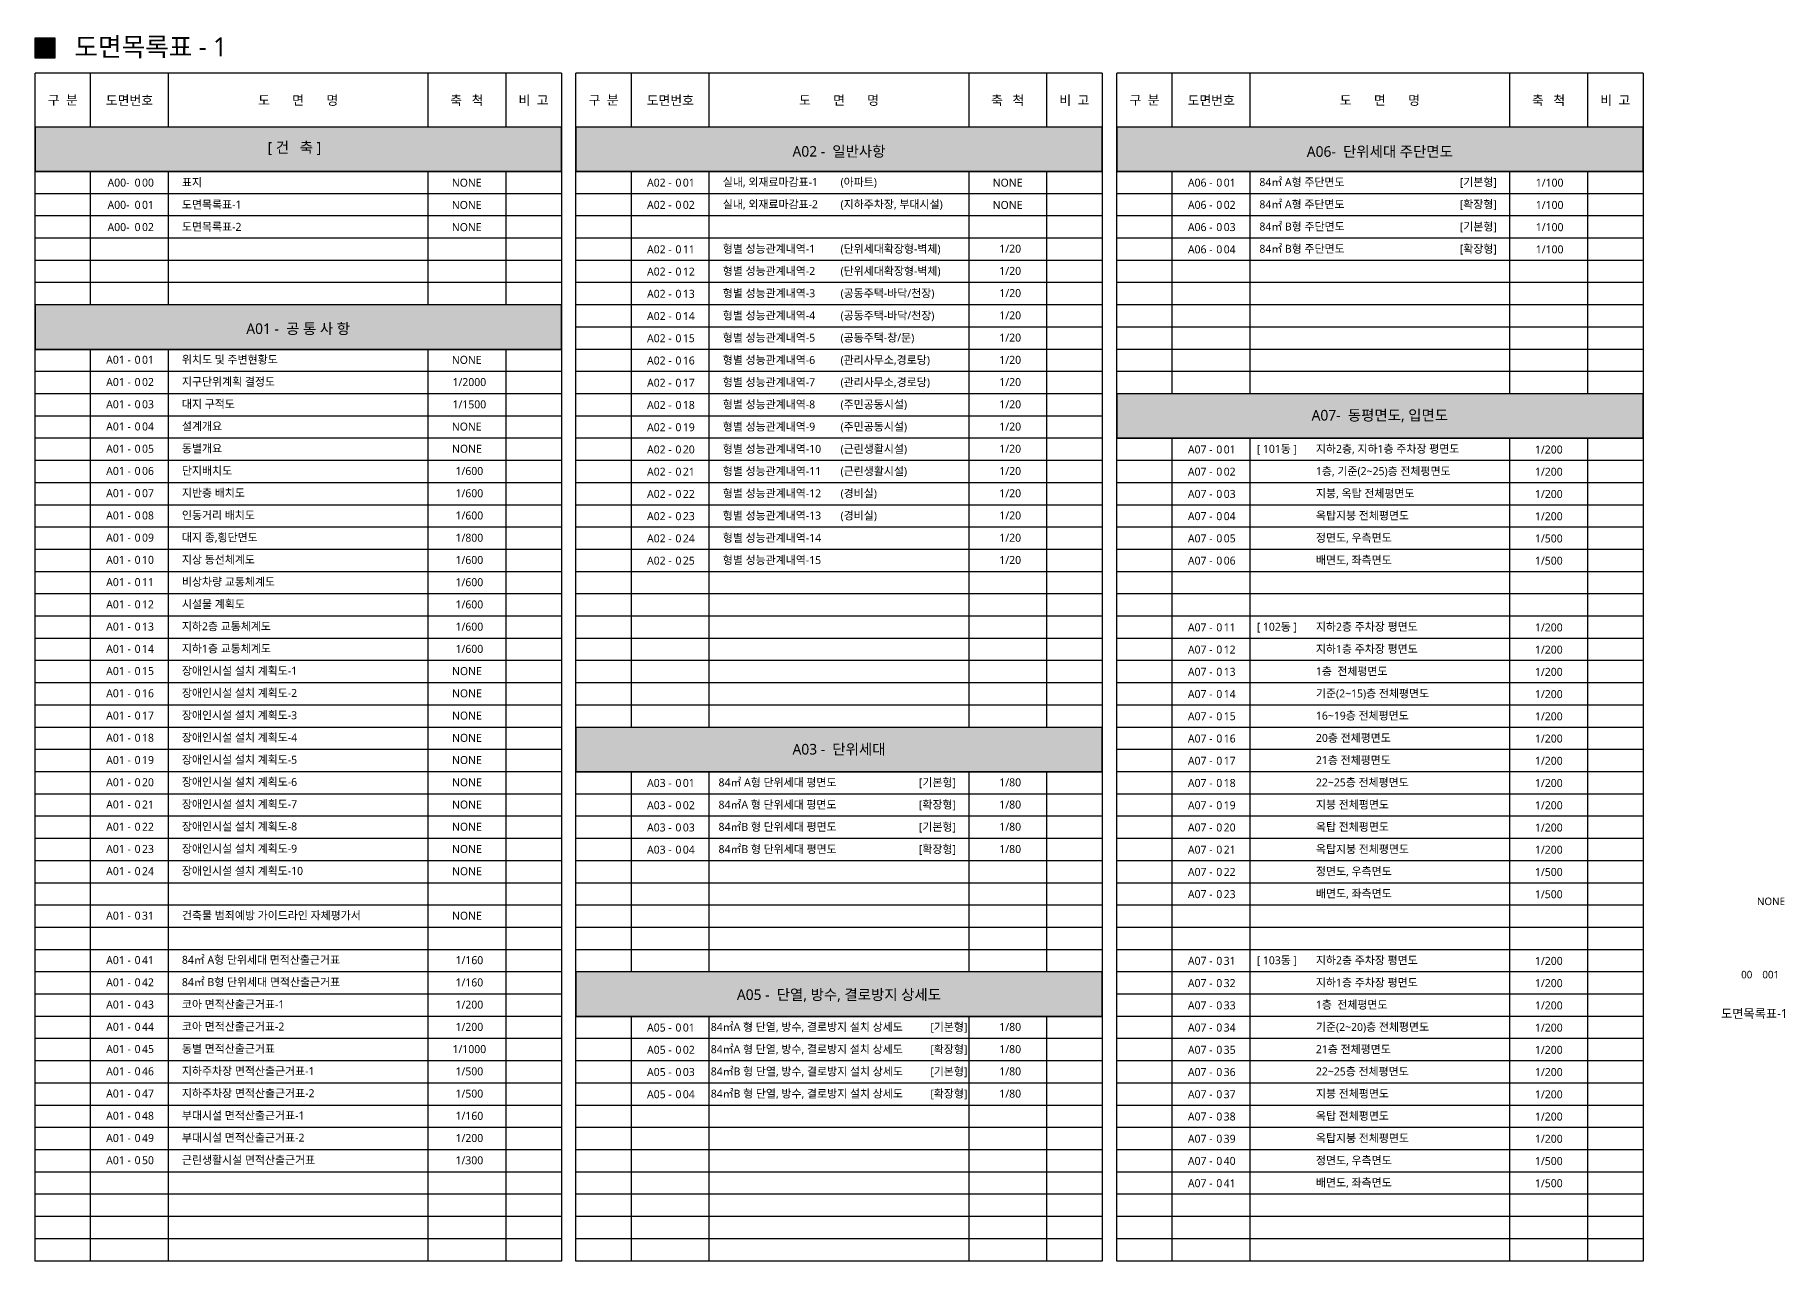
# Model space of a CAD drawing. Header units: millimetres. Extents: x 54204 to 55046, y -37035 to -36774.
# Drawn here: x 54203.9 to 54575.7, y -37034.8 to -36774.3 of the extents above; entities that cross this region are included whole.
import ezdxf
from ezdxf.enums import TextEntityAlignment as Align

# ---------------------------------------------------------------- set-up
doc = ezdxf.new("R2010")
doc.units = ezdxf.units.MM
doc.header["$LTSCALE"] = 100
for name, color, linetype in [('FORM', 3, 'Continuous'), ('HAN', 3, 'Continuous'), ('HAT', 8, 'Continuous'), ('LI1', 7, 'Continuous'), ('LI2', 2, 'Continuous'), ('TE2', 2, 'Continuous')]:
    doc.layers.add(name, color=color, linetype=linetype)
doc.styles.add('맑은고딕', font='')
doc.styles.get('맑은고딕').set_extended_font_data('Malgun Gothic')

msp = doc.modelspace()

# ---------------------------------------------------------------- hatches: boundary and pattern name
at = {"layer": 'HAT'}
for points in [[(54203.93, -36803.34), (54315.75, -36803.34), (54315.75, -36793.89), (54203.93, -36793.89)], [(54318.84, -36803.34), (54430.65, -36803.34), (54430.65, -36793.89), (54318.84, -36793.89)], [(54433.74, -36803.34), (54545.56, -36803.34), (54545.56, -36793.89), (54433.74, -36793.89)], [(54203.93, -36841.12), (54315.75, -36841.12), (54315.75, -36831.68), (54203.93, -36831.68)], [(54433.74, -36860.02), (54545.56, -36860.02), (54545.56, -36850.57), (54433.74, -36850.57)], [(54318.84, -36930.87), (54430.65, -36930.87), (54430.65, -36921.42), (54318.84, -36921.42)], [(54318.84, -36982.83), (54430.65, -36982.83), (54430.65, -36973.38), (54318.84, -36973.38)]]:
    msp.add_hatch(color=254, dxfattribs=at).paths.add_polyline_path(points)
at = {"layer": 'TE2'}
h = msp.add_hatch(color=256, dxfattribs=at)
h.dxf.hatch_style = 1
h.paths.add_polyline_path([(54203.93, -36774.97), (54203.93, -36779.26), (54208.15, -36779.26), (54208.15, -36774.97)])

# ---------------------------------------------------------------- linework, layer by layer
at = {"layer": 'LI1'}
for p, q in [((54215.74, -36793.89), (54215.74, -36782.45)), ((54232.27, -36793.89), (54232.27, -36782.45)), ((54287.4, -36782.45), (54287.4, -36793.89)), ((54303.94, -36782.45), (54303.94, -36793.89)), ((54330.64, -36793.89), (54330.64, -36782.45)), ((54347.18, -36793.89), (54347.18, -36782.45)), ((54402.31, -36782.45), (54402.31, -36793.89)), ((54418.85, -36782.45), (54418.85, -36793.89)), ((54445.55, -36793.89), (54445.55, -36782.45)), ((54462.08, -36793.89), (54462.08, -36782.45)), ((54517.22, -36782.45), (54517.22, -36793.89)), ((54533.75, -36782.45), (54533.75, -36793.89)), ((54545.56, -36793.89), (54433.74, -36793.89)), ((54315.75, -36803.34), (54203.93, -36803.34)), ((54215.74, -36831.68), (54215.74, -36803.34)), ((54232.27, -36831.68), (54232.27, -36803.34)), ((54287.4, -36803.34), (54287.4, -36831.68)), ((54303.94, -36803.34), (54303.94, -36831.68)), ((54430.65, -36803.34), (54318.84, -36803.34)), ((54330.64, -36921.42), (54330.64, -36803.34)), ((54347.18, -36921.42), (54347.18, -36803.34)), ((54402.31, -36803.34), (54402.31, -36921.42)), ((54418.85, -36803.34), (54418.85, -36921.42)), ((54545.56, -36803.34), (54433.74, -36803.34)), ((54545.56, -36803.34), (54433.74, -36803.34)), ((54445.55, -36850.57), (54445.55, -36803.34)), ((54462.08, -36850.57), (54462.08, -36803.34)), ((54517.22, -36803.34), (54517.22, -36850.57)), ((54533.75, -36803.34), (54533.75, -36850.57)), ((54315.75, -36808.06), (54203.93, -36808.06)), ((54430.65, -36808.06), (54318.84, -36808.06)), ((54545.56, -36808.06), (54433.74, -36808.06)), ((54315.75, -36812.78), (54203.93, -36812.78)), ((54430.65, -36812.78), (54318.84, -36812.78)), ((54545.56, -36812.78), (54433.74, -36812.78)), ((54315.75, -36817.51), (54203.93, -36817.51)), ((54430.65, -36817.51), (54318.84, -36817.51)), ((54545.56, -36817.51), (54433.74, -36817.51)), ((54315.75, -36822.23), (54203.93, -36822.23)), ((54430.65, -36822.23), (54318.84, -36822.23)), ((54545.56, -36822.23), (54433.74, -36822.23)), ((54315.75, -36826.95), (54203.93, -36826.95)), ((54430.65, -36826.95), (54318.84, -36826.95)), ((54545.56, -36826.95), (54433.74, -36826.95)), ((54315.75, -36831.68), (54203.93, -36831.68)), ((54430.65, -36831.68), (54318.84, -36831.68)), ((54545.56, -36831.68), (54433.74, -36831.68)), ((54430.65, -36836.4), (54318.84, -36836.4)), ((54545.56, -36836.4), (54433.74, -36836.4)), ((54315.75, -36841.12), (54203.93, -36841.12)), ((54215.74, -37034.79), (54215.74, -36841.12)), ((54232.27, -37034.79), (54232.27, -36841.12)), ((54287.4, -36841.12), (54287.4, -37034.79)), ((54303.94, -36841.12), (54303.94, -37034.79)), ((54430.65, -36841.12), (54318.84, -36841.12)), ((54545.56, -36841.12), (54433.74, -36841.12)), ((54315.75, -36845.85), (54203.93, -36845.85)), ((54430.65, -36845.85), (54318.84, -36845.85)), ((54545.56, -36845.85), (54433.74, -36845.85)), ((54315.75, -36850.57), (54203.93, -36850.57)), ((54430.65, -36850.57), (54318.84, -36850.57)), ((54545.56, -36850.57), (54433.74, -36850.57)), ((54545.56, -36850.57), (54433.74, -36850.57)), ((54315.75, -36855.29), (54203.93, -36855.29)), ((54430.65, -36855.29), (54318.84, -36855.29)), ((54315.75, -36860.02), (54203.93, -36860.02)), ((54430.65, -36860.02), (54318.84, -36860.02)), ((54545.56, -36860.02), (54433.74, -36860.02)), ((54545.56, -36860.02), (54433.74, -36860.02)), ((54545.56, -36860.02), (54433.74, -36860.02)), ((54445.55, -37034.79), (54445.55, -36860.02)), ((54462.08, -37034.79), (54462.08, -36860.02)), ((54517.22, -36860.02), (54517.22, -37034.79)), ((54533.75, -36860.02), (54533.75, -37034.79)), ((54315.75, -36864.74), (54203.93, -36864.74)), ((54430.65, -36864.74), (54318.84, -36864.74)), ((54545.56, -36864.74), (54433.74, -36864.74)), ((54315.75, -36869.47), (54203.93, -36869.47)), ((54430.65, -36869.47), (54318.84, -36869.47)), ((54545.56, -36869.47), (54433.74, -36869.47)), ((54315.75, -36874.19), (54203.93, -36874.19)), ((54430.65, -36874.19), (54318.84, -36874.19)), ((54545.56, -36874.19), (54433.74, -36874.19)), ((54315.75, -36878.91), (54203.93, -36878.91)), ((54430.65, -36878.91), (54318.84, -36878.91)), ((54545.56, -36878.91), (54433.74, -36878.91)), ((54315.75, -36883.64), (54203.93, -36883.64)), ((54430.65, -36883.64), (54318.84, -36883.64)), ((54545.56, -36883.64), (54433.74, -36883.64)), ((54315.75, -36888.36), (54203.93, -36888.36)), ((54430.65, -36888.36), (54318.84, -36888.36)), ((54545.56, -36888.36), (54433.74, -36888.36)), ((54315.75, -36893.08), (54203.93, -36893.08)), ((54430.65, -36893.08), (54318.84, -36893.08)), ((54545.56, -36893.08), (54433.74, -36893.08)), ((54315.75, -36897.81), (54203.93, -36897.81)), ((54430.65, -36897.81), (54318.84, -36897.81)), ((54545.56, -36897.81), (54433.74, -36897.81)), ((54545.56, -36897.81), (54433.74, -36897.81)), ((54315.75, -36902.53), (54203.93, -36902.53)), ((54430.65, -36902.53), (54318.84, -36902.53)), ((54545.56, -36902.53), (54433.74, -36902.53)), ((54315.75, -36907.25), (54203.93, -36907.25)), ((54430.65, -36907.25), (54318.84, -36907.25)), ((54545.56, -36907.25), (54433.74, -36907.25)), ((54315.75, -36911.98), (54203.93, -36911.98)), ((54430.65, -36911.98), (54318.84, -36911.98)), ((54545.56, -36911.98), (54433.74, -36911.98)), ((54315.75, -36916.7), (54203.93, -36916.7)), ((54430.65, -36916.7), (54318.84, -36916.7)), ((54545.56, -36916.7), (54433.74, -36916.7)), ((54545.56, -36916.7), (54433.74, -36916.7)), ((54545.56, -36916.7), (54433.74, -36916.7)), ((54315.75, -36921.42), (54203.93, -36921.42)), ((54430.65, -36921.42), (54318.84, -36921.42)), ((54545.56, -36921.42), (54433.74, -36921.42)), ((54545.56, -36921.42), (54433.74, -36921.42)), ((54545.56, -36921.42), (54433.74, -36921.42)), ((54315.75, -36926.15), (54203.93, -36926.15)), ((54545.56, -36926.15), (54433.74, -36926.15)), ((54315.75, -36930.87), (54203.93, -36930.87)), ((54430.65, -36930.87), (54318.84, -36930.87)), ((54330.64, -36973.38), (54330.64, -36930.87)), ((54347.18, -36973.38), (54347.18, -36930.87)), ((54402.31, -36930.87), (54402.31, -36973.38)), ((54418.85, -36930.87), (54418.85, -36973.38)), ((54545.56, -36930.87), (54433.74, -36930.87)), ((54315.75, -36935.6), (54203.93, -36935.6)), ((54430.65, -36935.6), (54318.84, -36935.6)), ((54545.56, -36935.6), (54433.74, -36935.6)), ((54315.75, -36940.32), (54203.93, -36940.32)), ((54430.65, -36940.32), (54318.84, -36940.32)), ((54545.56, -36940.32), (54433.74, -36940.32)), ((54545.56, -36940.32), (54433.74, -36940.32)), ((54315.75, -36945.04), (54203.93, -36945.04)), ((54430.65, -36945.04), (54318.84, -36945.04)), ((54545.56, -36945.04), (54433.74, -36945.04)), ((54315.75, -36949.77), (54203.93, -36949.77)), ((54430.65, -36949.77), (54318.84, -36949.77)), ((54545.56, -36949.77), (54433.74, -36949.77)), ((54315.75, -36954.49), (54203.93, -36954.49)), ((54430.65, -36954.49), (54318.84, -36954.49)), ((54545.56, -36954.49), (54433.74, -36954.49)), ((54315.75, -36959.21), (54203.93, -36959.21)), ((54430.65, -36959.21), (54318.84, -36959.21)), ((54545.56, -36959.21), (54433.74, -36959.21)), ((54315.75, -36963.94), (54203.93, -36963.94)), ((54430.65, -36963.94), (54318.84, -36963.94)), ((54545.56, -36963.94), (54433.74, -36963.94)), ((54315.75, -36968.66), (54203.93, -36968.66)), ((54430.65, -36968.66), (54318.84, -36968.66)), ((54545.56, -36968.66), (54433.74, -36968.66)), ((54315.75, -36973.38), (54203.93, -36973.38)), ((54430.65, -36973.38), (54318.84, -36973.38)), ((54545.56, -36973.38), (54433.74, -36973.38)), ((54315.75, -36978.11), (54203.93, -36978.11)), ((54545.56, -36978.11), (54433.74, -36978.11)), ((54315.75, -36982.83), (54203.93, -36982.83)), ((54430.65, -36982.83), (54318.84, -36982.83)), ((54330.64, -37034.79), (54330.64, -36982.83)), ((54347.18, -37034.79), (54347.18, -36982.83)), ((54402.31, -36982.83), (54402.31, -37034.79)), ((54418.85, -36982.83), (54418.85, -37034.79)), ((54545.56, -36982.83), (54433.74, -36982.83)), ((54315.75, -36987.55), (54203.93, -36987.55)), ((54430.65, -36987.55), (54318.84, -36987.55)), ((54545.56, -36987.55), (54433.74, -36987.55)), ((54315.75, -36992.28), (54203.93, -36992.28)), ((54430.65, -36992.28), (54318.84, -36992.28)), ((54545.56, -36992.28), (54433.74, -36992.28)), ((54315.75, -36997), (54203.93, -36997)), ((54430.65, -36997), (54318.84, -36997)), ((54545.56, -36997), (54433.74, -36997)), ((54315.75, -37001.72), (54203.93, -37001.72)), ((54430.65, -37001.72), (54318.84, -37001.72)), ((54430.65, -37001.72), (54318.84, -37001.72)), ((54545.56, -37001.72), (54433.74, -37001.72)), ((54315.75, -37006.45), (54203.93, -37006.45)), ((54430.65, -37006.45), (54318.84, -37006.45)), ((54545.56, -37006.45), (54433.74, -37006.45)), ((54315.75, -37011.17), (54203.93, -37011.17)), ((54430.65, -37011.17), (54318.84, -37011.17)), ((54430.65, -37011.17), (54318.84, -37011.17)), ((54430.65, -37011.17), (54318.84, -37011.17)), ((54545.56, -37011.17), (54433.74, -37011.17)), ((54315.75, -37015.9), (54203.93, -37015.9)), ((54430.65, -37015.9), (54318.84, -37015.9)), ((54545.56, -37015.9), (54433.74, -37015.9)), ((54315.75, -37020.62), (54203.93, -37020.62)), ((54430.65, -37020.62), (54318.84, -37020.62)), ((54545.56, -37020.62), (54433.74, -37020.62)), ((54315.75, -37025.34), (54203.93, -37025.34)), ((54430.65, -37025.34), (54318.84, -37025.34)), ((54545.56, -37025.34), (54433.74, -37025.34)), ((54315.75, -37030.07), (54203.93, -37030.07)), ((54430.65, -37030.07), (54318.84, -37030.07)), ((54545.56, -37030.07), (54433.74, -37030.07))]:
    msp.add_line(p, q, dxfattribs=at)
msp.add_lwpolyline([(54203.93, -36803.34), (54315.75, -36803.34), (54315.75, -36793.89), (54203.93, -36793.89)], close=True, dxfattribs=at)
at = {"layer": 'LI2'}
for p, q in [((54315.75, -36782.45), (54203.93, -36782.45)), ((54203.93, -37034.79), (54203.93, -36782.45)), ((54315.75, -36782.45), (54315.75, -37034.79)), ((54430.65, -36782.45), (54318.84, -36782.45)), ((54318.84, -37034.79), (54318.84, -36782.45)), ((54430.65, -36782.45), (54430.65, -37034.79)), ((54545.56, -36782.45), (54433.74, -36782.45)), ((54433.74, -37034.79), (54433.74, -36782.45)), ((54545.56, -36782.45), (54545.56, -37034.79)), ((54315.75, -36793.89), (54203.93, -36793.89)), ((54430.65, -36793.89), (54318.84, -36793.89)), ((54545.56, -36793.89), (54433.74, -36793.89)), ((54315.75, -37034.79), (54203.93, -37034.79)), ((54430.65, -37034.79), (54318.84, -37034.79)), ((54545.56, -37034.79), (54433.74, -37034.79))]:
    msp.add_line(p, q, dxfattribs=at)
for points in [[(54318.84, -36803.34), (54430.65, -36803.34), (54430.65, -36793.89), (54318.84, -36793.89)], [(54433.74, -36803.34), (54545.56, -36803.34), (54545.56, -36793.89), (54433.74, -36793.89)], [(54203.93, -36841.12), (54315.75, -36841.12), (54315.75, -36831.68), (54203.93, -36831.68)], [(54433.74, -36860.02), (54545.56, -36860.02), (54545.56, -36850.57), (54433.74, -36850.57)], [(54433.74, -36860.02), (54545.56, -36860.02), (54545.56, -36850.57), (54433.74, -36850.57)], [(54318.84, -36930.87), (54430.65, -36930.87), (54430.65, -36921.42), (54318.84, -36921.42)], [(54318.84, -36982.83), (54430.65, -36982.83), (54430.65, -36973.38), (54318.84, -36973.38)]]:
    msp.add_lwpolyline(points, close=True, dxfattribs=at)
at = {"layer": 'TE2'}
msp.add_lwpolyline([(54208.15, -36779.26), (54203.93, -36779.26), (54203.93, -36774.97), (54208.15, -36774.97)], close=True, dxfattribs=at)

# ---------------------------------------------------------------- texts
at = {"layer": 'FORM', "color": 3, "linetype": 'Continuous', "style": '맑은고딕'}
for s, p in [('NONE', (54569.78, -36959.18)), ('00', (54566.41, -36974.75)), ('001', (54570.91, -36974.75))]:
    msp.add_text(s, height=1.598, dxfattribs=at).set_placement(p)
at = {"layer": 'FORM', "color": 3, "style": '맑은고딕'}
msp.add_text('도면목록표-1', height=1.898, dxfattribs=at).set_placement((54569.2, -36982.21), align=Align.MIDDLE_CENTER)
at = {"layer": 'HAN', "style": '맑은고딕'}
for s, height, p in [('구  분', 2.001, (54209.83, -36788.17)), ('도면번호', 2.001, (54224, -36788.17)), ('도       면       명', 2.0006, (54259.84, -36788.17)), ('축   척', 2.001, (54295.67, -36788.17)), ('비  고', 2.001, (54309.84, -36788.17)), ('구  분', 2.001, (54324.74, -36788.17)), ('도면번호', 2.001, (54338.91, -36788.17)), ('도       면       명', 2.0006, (54374.74, -36788.17)), ('축   척', 2.001, (54410.58, -36788.17)), ('비  고', 2.001, (54424.75, -36788.17)), ('구  분', 2.001, (54439.65, -36788.17)), ('도면번호', 2.001, (54453.82, -36788.17)), ('도       면       명', 2.0006, (54489.65, -36788.17)), ('축   척', 2.001, (54525.49, -36788.17)), ('비  고', 2.001, (54539.66, -36788.17)), ('A00-', 1.7, (54221.67, -36805.7)), ('0', 1.7, (54225.72, -36805.7)), ('00', 1.7, (54227.93, -36805.7)), ('A02 -', 1.7, (54336.58, -36805.7)), ('0', 1.7, (54340.63, -36805.7)), ('01', 1.7, (54342.83, -36805.7)), ('A06 -', 1.7, (54451.49, -36805.7)), ('0', 1.7, (54455.54, -36805.7)), ('01', 1.7, (54457.74, -36805.7)), ('A00-', 1.7, (54221.67, -36810.42)), ('0', 1.7, (54225.72, -36810.42)), ('01', 1.7, (54227.93, -36810.42)), ('A02 -', 1.7, (54336.58, -36810.42)), ('0', 1.7, (54340.63, -36810.42)), ('02', 1.7, (54342.83, -36810.42)), ('A06 -', 1.7, (54451.49, -36810.42)), ('0', 1.7, (54455.54, -36810.42)), ('02', 1.7, (54457.74, -36810.42)), ('A00-', 1.7, (54221.67, -36815.14)), ('0', 1.7, (54225.72, -36815.14)), ('02', 1.7, (54227.93, -36815.14)), ('A06 -', 1.7, (54451.49, -36815.14)), ('0', 1.7, (54455.54, -36815.14)), ('03', 1.7, (54457.74, -36815.14)), ('A02 -', 1.7, (54336.58, -36819.87)), ('0', 1.7, (54340.63, -36819.87)), ('11', 1.7, (54342.83, -36819.87)), ('A06 -', 1.7, (54451.49, -36819.87)), ('0', 1.7, (54455.54, -36819.87)), ('04', 1.7, (54457.74, -36819.87)), ('A02 -', 1.7, (54336.58, -36824.59)), ('0', 1.7, (54340.63, -36824.59)), ('12', 1.7, (54342.83, -36824.59)), ('A02 -', 1.7, (54336.58, -36829.32)), ('0', 1.7, (54340.63, -36829.32)), ('13', 1.7, (54342.83, -36829.32)), ('A02 -', 1.7, (54336.58, -36834.04)), ('0', 1.7, (54340.63, -36834.04)), ('14', 1.7, (54342.83, -36834.04)), ('A02 -', 1.7, (54336.58, -36838.76)), ('0', 1.7, (54340.63, -36838.76)), ('15', 1.7, (54342.83, -36838.76)), ('A01 -', 1.7, (54221.67, -36843.33)), ('0', 1.7, (54225.72, -36843.33)), ('01', 1.7, (54227.93, -36843.33)), ('A02 -', 1.7, (54336.58, -36843.49)), ('0', 1.7, (54340.63, -36843.49)), ('16', 1.7, (54342.83, -36843.49)), ('A01 -', 1.7, (54221.67, -36848.06)), ('0', 1.7, (54225.72, -36848.06)), ('02', 1.7, (54227.93, -36848.06)), ('A02 -', 1.7, (54336.58, -36848.21)), ('0', 1.7, (54340.63, -36848.21)), ('17', 1.7, (54342.83, -36848.21)), ('A01 -', 1.7, (54221.67, -36852.78)), ('0', 1.7, (54225.72, -36852.78)), ('03', 1.7, (54227.93, -36852.78)), ('A02 -', 1.7, (54336.58, -36852.93)), ('0', 1.7, (54340.63, -36852.93)), ('18', 1.7, (54342.83, -36852.93)), ('A01 -', 1.7, (54221.67, -36857.5)), ('0', 1.7, (54225.72, -36857.5)), ('04', 1.7, (54227.93, -36857.5)), ('A02 -', 1.7, (54336.58, -36857.66)), ('0', 1.7, (54340.63, -36857.66)), ('19', 1.7, (54342.83, -36857.66)), ('A01 -', 1.7, (54221.67, -36862.23)), ('0', 1.7, (54225.72, -36862.23)), ('05', 1.7, (54227.93, -36862.23)), ('A02 -', 1.7, (54336.58, -36862.38)), ('0', 1.7, (54340.63, -36862.38)), ('20', 1.7, (54342.83, -36862.38)), ('A07 -', 1.7, (54451.49, -36862.38)), ('0', 1.7, (54455.54, -36862.38)), ('01', 1.7, (54457.74, -36862.38)), ('A01 -', 1.7, (54221.67, -36866.95)), ('0', 1.7, (54225.72, -36866.95)), ('06', 1.7, (54227.93, -36866.95)), ('A02 -', 1.7, (54336.58, -36867.1)), ('0', 1.7, (54340.63, -36867.1)), ('21', 1.7, (54342.83, -36867.1)), ('A07 -', 1.7, (54451.49, -36867.1)), ('A07 -', 1.7, (54451.49, -36867.1)), ('0', 1.7, (54455.54, -36867.1)), ('02', 1.7, (54457.74, -36867.1)), ('A01 -', 1.7, (54221.67, -36871.67)), ('0', 1.7, (54225.72, -36871.67)), ('07', 1.7, (54227.93, -36871.67)), ('A02 -', 1.7, (54336.58, -36871.83)), ('0', 1.7, (54340.63, -36871.83)), ('22', 1.7, (54342.83, -36871.83)), ('A07 -', 1.7, (54451.49, -36871.83)), ('A07 -', 1.7, (54451.49, -36871.83)), ('0', 1.7, (54455.54, -36871.83)), ('03', 1.7, (54457.74, -36871.83)), ('A01 -', 1.7, (54221.67, -36876.4)), ('0', 1.7, (54225.72, -36876.4)), ('08', 1.7, (54227.93, -36876.4)), ('A02 -', 1.7, (54336.58, -36876.55)), ('0', 1.7, (54340.63, -36876.55)), ('23', 1.7, (54342.83, -36876.55)), ('A07 -', 1.7, (54451.49, -36876.55)), ('A07 -', 1.7, (54451.49, -36876.55)), ('0', 1.7, (54455.54, -36876.55)), ('04', 1.7, (54457.74, -36876.55)), ('A01 -', 1.7, (54221.67, -36881.12)), ('0', 1.7, (54225.72, -36881.12)), ('09', 1.7, (54227.93, -36881.12)), ('A02 -', 1.7, (54336.58, -36881.27)), ('0', 1.7, (54340.63, -36881.27)), ('24', 1.7, (54342.83, -36881.27)), ('A07 -', 1.7, (54451.49, -36881.27)), ('A07 -', 1.7, (54451.49, -36881.27)), ('0', 1.7, (54455.54, -36881.27)), ('05', 1.7, (54457.74, -36881.27)), ('A01 -', 1.7, (54221.67, -36885.84)), ('0', 1.7, (54225.72, -36885.84)), ('10', 1.7, (54227.93, -36885.84)), ('A02 -', 1.7, (54336.58, -36886)), ('0', 1.7, (54340.63, -36886)), ('25', 1.7, (54342.83, -36886)), ('A07 -', 1.7, (54451.49, -36886)), ('A07 -', 1.7, (54451.49, -36886)), ('0', 1.7, (54455.54, -36886)), ('06', 1.7, (54457.74, -36886)), ('A01 -', 1.7, (54221.67, -36890.57)), ('0', 1.7, (54225.72, -36890.57)), ('11', 1.7, (54227.93, -36890.57)), ('A01 -', 1.7, (54221.67, -36895.29)), ('0', 1.7, (54225.72, -36895.29)), ('12', 1.7, (54227.93, -36895.29)), ('A01 -', 1.7, (54221.67, -36900.01)), ('0', 1.7, (54225.72, -36900.01)), ('13', 1.7, (54227.93, -36900.01)), ('A07 -', 1.7, (54451.49, -36900.17)), ('A07 -', 1.7, (54451.49, -36900.17)), ('0', 1.7, (54455.54, -36900.17)), ('11', 1.7, (54457.74, -36900.17)), ('A01 -', 1.7, (54221.67, -36904.74)), ('0', 1.7, (54225.72, -36904.74)), ('14', 1.7, (54227.93, -36904.74)), ('A07 -', 1.7, (54451.49, -36904.89)), ('A07 -', 1.7, (54451.49, -36904.89)), ('0', 1.7, (54455.54, -36904.89)), ('12', 1.7, (54457.74, -36904.89)), ('A01 -', 1.7, (54221.67, -36909.46)), ('0', 1.7, (54225.72, -36909.46)), ('15', 1.7, (54227.93, -36909.46)), ('A07 -', 1.7, (54451.49, -36909.62)), ('A07 -', 1.7, (54451.49, -36909.62)), ('0', 1.7, (54455.54, -36909.62)), ('13', 1.7, (54457.74, -36909.62)), ('A01 -', 1.7, (54221.67, -36914.18)), ('0', 1.7, (54225.72, -36914.18)), ('16', 1.7, (54227.93, -36914.18)), ('A07 -', 1.7, (54451.49, -36914.34)), ('A07 -', 1.7, (54451.49, -36914.34)), ('0', 1.7, (54455.54, -36914.34)), ('14', 1.7, (54457.74, -36914.34)), ('A01 -', 1.7, (54221.67, -36918.91)), ('0', 1.7, (54225.72, -36918.91)), ('17', 1.7, (54227.93, -36918.91)), ('A07 -', 1.7, (54451.49, -36919.06)), ('A07 -', 1.7, (54451.49, -36919.06)), ('0', 1.7, (54455.54, -36919.06)), ('15', 1.7, (54457.74, -36919.06)), ('A01 -', 1.7, (54221.67, -36923.63)), ('0', 1.7, (54225.72, -36923.63)), ('18', 1.7, (54227.93, -36923.63)), ('A07 -', 1.7, (54451.49, -36923.79)), ('0', 1.7, (54455.54, -36923.79)), ('16', 1.7, (54457.74, -36923.79)), ('A01 -', 1.7, (54221.67, -36928.36)), ('0', 1.7, (54225.72, -36928.36)), ('19', 1.7, (54227.93, -36928.36)), ('A07 -', 1.7, (54451.49, -36928.51)), ('0', 1.7, (54455.54, -36928.51)), ('17', 1.7, (54457.74, -36928.51)), ('A01 -', 1.7, (54221.67, -36933.08)), ('0', 1.7, (54225.72, -36933.08)), ('20', 1.7, (54227.93, -36933.08)), ('A03 -', 1.7, (54336.58, -36933.23)), ('0', 1.7, (54340.63, -36933.23)), ('01', 1.7, (54342.83, -36933.23)), ('A07 -', 1.7, (54451.49, -36933.23)), ('0', 1.7, (54455.54, -36933.23)), ('18', 1.7, (54457.74, -36933.23)), ('A01 -', 1.7, (54221.67, -36937.8)), ('0', 1.7, (54225.72, -36937.8)), ('21', 1.7, (54227.93, -36937.8)), ('A03 -', 1.7, (54336.58, -36937.96)), ('0', 1.7, (54340.63, -36937.96)), ('02', 1.7, (54342.83, -36937.96)), ('A07 -', 1.7, (54451.49, -36937.96)), ('0', 1.7, (54455.54, -36937.96)), ('19', 1.7, (54457.74, -36937.96)), ('A01 -', 1.7, (54221.67, -36942.53)), ('0', 1.7, (54225.72, -36942.53)), ('22', 1.7, (54227.93, -36942.53)), ('A03 -', 1.7, (54336.58, -36942.68)), ('0', 1.7, (54340.63, -36942.68)), ('03', 1.7, (54342.83, -36942.68)), ('A07 -', 1.7, (54451.49, -36942.68)), ('0', 1.7, (54455.54, -36942.68)), ('20', 1.7, (54457.74, -36942.68)), ('A01 -', 1.7, (54221.67, -36947.25)), ('0', 1.7, (54225.72, -36947.25)), ('23', 1.7, (54227.93, -36947.25)), ('A03 -', 1.7, (54336.58, -36947.4)), ('0', 1.7, (54340.63, -36947.4)), ('04', 1.7, (54342.83, -36947.4)), ('A07 -', 1.7, (54451.49, -36947.4)), ('A07 -', 1.7, (54451.49, -36947.4)), ('0', 1.7, (54455.54, -36947.4)), ('21', 1.7, (54457.74, -36947.4)), ('A01 -', 1.7, (54221.67, -36951.97)), ('0', 1.7, (54225.72, -36951.97)), ('24', 1.7, (54227.93, -36951.97)), ('A07 -', 1.7, (54451.49, -36952.13)), ('A07 -', 1.7, (54451.49, -36952.13)), ('0', 1.7, (54455.54, -36952.13)), ('22', 1.7, (54457.74, -36952.13)), ('A07 -', 1.7, (54451.49, -36956.85)), ('A07 -', 1.7, (54451.49, -36956.85)), ('0', 1.7, (54455.54, -36956.85)), ('23', 1.7, (54457.74, -36956.85)), ('A01 -', 1.7, (54221.67, -36961.42)), ('0', 1.7, (54225.72, -36961.42)), ('31', 1.7, (54227.93, -36961.42)), ('A01 -', 1.7, (54221.67, -36970.87)), ('0', 1.7, (54225.72, -36970.87)), ('41', 1.7, (54227.93, -36970.87)), ('A07 -', 1.7, (54451.49, -36971.02)), ('A07 -', 1.7, (54451.49, -36971.02)), ('0', 1.7, (54455.54, -36971.02)), ('31', 1.7, (54457.74, -36971.02)), ('A01 -', 1.7, (54221.67, -36975.59)), ('0', 1.7, (54225.72, -36975.59)), ('42', 1.7, (54227.93, -36975.59)), ('A07 -', 1.7, (54451.49, -36975.75)), ('A07 -', 1.7, (54451.49, -36975.75)), ('0', 1.7, (54455.54, -36975.75)), ('32', 1.7, (54457.74, -36975.75)), ('A01 -', 1.7, (54221.67, -36980.31)), ('0', 1.7, (54225.72, -36980.31)), ('43', 1.7, (54227.93, -36980.31)), ('A07 -', 1.7, (54451.49, -36980.47)), ('A07 -', 1.7, (54451.49, -36980.47)), ('0', 1.7, (54455.54, -36980.47)), ('33', 1.7, (54457.74, -36980.47)), ('A01 -', 1.7, (54221.67, -36985.04)), ('0', 1.7, (54225.72, -36985.04)), ('44', 1.7, (54227.93, -36985.04)), ('A05 -', 1.7, (54336.58, -36985.19)), ('0', 1.7, (54340.63, -36985.19)), ('01', 1.7, (54342.83, -36985.19)), ('A07 -', 1.7, (54451.49, -36985.19)), ('A07 -', 1.7, (54451.49, -36985.19)), ('0', 1.7, (54455.54, -36985.19)), ('34', 1.7, (54457.74, -36985.19)), ('A01 -', 1.7, (54221.67, -36989.76)), ('0', 1.7, (54225.72, -36989.76)), ('45', 1.7, (54227.93, -36989.76)), ('A05 -', 1.7, (54336.58, -36989.92)), ('0', 1.7, (54340.63, -36989.92)), ('02', 1.7, (54342.83, -36989.92)), ('A07 -', 1.7, (54451.49, -36989.92)), ('A07 -', 1.7, (54451.49, -36989.92)), ('0', 1.7, (54455.54, -36989.92)), ('35', 1.7, (54457.74, -36989.92)), ('A01 -', 1.7, (54221.67, -36994.49)), ('0', 1.7, (54225.72, -36994.49)), ('46', 1.7, (54227.93, -36994.49)), ('A05 -', 1.7, (54336.58, -36994.64)), ('0', 1.7, (54340.63, -36994.64)), ('03', 1.7, (54342.83, -36994.64)), ('A07 -', 1.7, (54451.49, -36994.64)), ('0', 1.7, (54455.54, -36994.64)), ('36', 1.7, (54457.74, -36994.64)), ('A01 -', 1.7, (54221.67, -36999.21)), ('0', 1.7, (54225.72, -36999.21)), ('47', 1.7, (54227.93, -36999.21)), ('A05 -', 1.7, (54336.58, -36999.36)), ('0', 1.7, (54340.63, -36999.36)), ('04', 1.7, (54342.83, -36999.36)), ('A07 -', 1.7, (54451.49, -36999.36)), ('0', 1.7, (54455.54, -36999.36)), ('37', 1.7, (54457.74, -36999.36)), ('A01 -', 1.7, (54221.67, -37003.93)), ('0', 1.7, (54225.72, -37003.93)), ('48', 1.7, (54227.93, -37003.93)), ('A07 -', 1.7, (54451.49, -37004.09)), ('0', 1.7, (54455.54, -37004.09)), ('38', 1.7, (54457.74, -37004.09)), ('A01 -', 1.7, (54221.67, -37008.66)), ('0', 1.7, (54225.72, -37008.66)), ('49', 1.7, (54227.93, -37008.66)), ('A07 -', 1.7, (54451.49, -37008.81)), ('0', 1.7, (54455.54, -37008.81)), ('39', 1.7, (54457.74, -37008.81)), ('A01 -', 1.7, (54221.67, -37013.38)), ('0', 1.7, (54225.72, -37013.38)), ('50', 1.7, (54227.93, -37013.38)), ('A07 -', 1.7, (54451.49, -37013.53)), ('0', 1.7, (54455.54, -37013.53)), ('40', 1.7, (54457.74, -37013.53)), ('A07 -', 1.7, (54451.49, -37018.26)), ('0', 1.7, (54455.54, -37018.26)), ('41', 1.7, (54457.74, -37018.26))]:
    msp.add_text(s, height=height, dxfattribs=at).set_placement(p, align=Align.MIDDLE)
at = {"layer": 'HAN', "color": 2, "style": '맑은고딕'}
msp.add_text('[ 건   축 ]', height=2.25, dxfattribs=at).set_placement((54253.34, -36799.34))
for s, p in [('A02 -  일반사항', (54374.74, -36799.02)), ('A06-  단위세대 주단면도', (54489.65, -36799.07)), ('A01 -  공 통 사 항', (54259.84, -36836.69)), ('A07-  동평면도, 입면도', (54489.65, -36855.17)), ('A03 -  단위세대', (54374.74, -36926.04)), ('A05 -  단열, 방수, 결로방지 상세도', (54374.74, -36978.27))]:
    msp.add_text(s, height=2.25, dxfattribs=at).set_placement(p, align=Align.MIDDLE)
at = {"layer": 'HAN', "style": '맑은고딕'}
for s, height, p in [('84㎡ A형 주단면도', 1.7005, (54464.06, -36806.43)), ('표지', 1.7, (54235.14, -36806.49)), ('실내, 외재료마감표-1', 1.7005, (54350.05, -36806.43)), ('(아파트)', 1.7, (54375.07, -36806.43)), ('도면목록표-1', 1.7, (54235.14, -36811.22)), ('실내, 외재료마감표-2', 1.7005, (54350.05, -36811.15)), ('(지하주차장, 부대시설)', 1.7005, (54375.07, -36811.15)), ('84㎡ A형 주단면도', 1.7005, (54464.06, -36811.15)), ('도면목록표-2', 1.7, (54235.14, -36815.94)), ('84㎡ B형 주단면도', 1.7005, (54464.06, -36815.88)), ('형별 성능관계내역-1', 1.7005, (54350.05, -36820.6)), ('(단위세대확장형-벽체)', 1.7005, (54375.07, -36820.6)), ('84㎡ B형 주단면도', 1.7005, (54464.06, -36820.6)), ('형별 성능관계내역-2', 1.7005, (54350.05, -36825.32)), ('(단위세대확장형-벽체)', 1.7005, (54375.07, -36825.32)), ('형별 성능관계내역-3', 1.7005, (54350.05, -36830.05)), ('(공동주택-바닥/천장)', 1.7005, (54375.07, -36830.05)), ('형별 성능관계내역-4', 1.7005, (54350.05, -36834.77)), ('(공동주택-바닥/천장)', 1.7005, (54375.07, -36834.77)), ('형별 성능관계내역-5', 1.7005, (54350.05, -36839.49)), ('(공동주택-창/문)', 1.7, (54375.07, -36839.49)), ('위치도 및 주변현황도', 1.7005, (54235.14, -36844.13)), ('형별 성능관계내역-6', 1.7005, (54350.05, -36844.22)), ('(관리사무소,경로당)', 1.7005, (54375.07, -36844.22)), ('지구단위계획 결정도', 1.7, (54235.14, -36848.85)), ('형별 성능관계내역-7', 1.7005, (54350.05, -36848.94)), ('(관리사무소,경로당)', 1.7005, (54375.07, -36848.94)), ('대지 구적도', 1.7, (54235.14, -36853.58)), ('형별 성능관계내역-8', 1.7005, (54350.05, -36853.66)), ('(주민공동시설)', 1.7, (54375.07, -36853.66)), ('설계개요', 1.7, (54235.14, -36858.3)), ('형별 성능관계내역-9', 1.7005, (54350.05, -36858.39)), ('(주민공동시설)', 1.7, (54375.07, -36858.39)), ('동별개요', 1.7, (54235.14, -36863.02)), ('형별 성능관계내역-10', 1.7005, (54350.05, -36863.11)), ('(근린생활시설)', 1.7, (54375.07, -36863.11)), ('[ 101동 ]', 1.7, (54463.5, -36863.11)), ('지하2층, 지하1층 주차장 평면도', 1.7005, (54476.07, -36863.11)), ('단지배치도', 1.7, (54235.14, -36867.75)), ('형별 성능관계내역-11', 1.7005, (54350.05, -36867.84)), ('(근린생활시설)', 1.7, (54375.07, -36867.84)), ('1층, 기준(2~25)층 전체평면도', 1.7005, (54476.07, -36867.84)), ('지반층 배치도', 1.7, (54235.14, -36872.47)), ('형별 성능관계내역-12', 1.7005, (54350.05, -36872.56)), ('(경비실)', 1.7, (54375.07, -36872.56)), ('지붕, 옥탑 전체평면도', 1.7005, (54476.07, -36872.56)), ('인동거리 배치도', 1.7, (54235.14, -36877.19)), ('형별 성능관계내역-13', 1.7005, (54350.05, -36877.28)), ('(경비실)', 1.7, (54375.07, -36877.28)), ('옥탑지붕 전체평면도', 1.7, (54476.07, -36877.28)), ('대지 종,횡단면도', 1.7, (54235.14, -36881.92)), ('형별 성능관계내역-14', 1.7005, (54350.05, -36882.01)), ('정면도, 우측면도', 1.7, (54476.07, -36882.01)), ('지상 동선체계도', 1.7, (54235.14, -36886.64)), ('형별 성능관계내역-15', 1.7005, (54350.05, -36886.73)), ('배면도, 좌측면도', 1.7, (54476.07, -36886.73)), ('비상차량 교통체계도', 1.7, (54235.14, -36891.36)), ('시설물 계획도', 1.7, (54235.14, -36896.09)), ('지하2층 교통체계도', 1.7, (54235.14, -36900.81)), ('[ 102동 ]', 1.7, (54463.5, -36900.9)), ('지하2층 주차장 평면도', 1.7005, (54476.07, -36900.9)), ('지하1층 교통체계도', 1.7, (54235.14, -36905.53)), ('지하1층 주차장 평면도', 1.7005, (54476.07, -36905.62)), ('장애인시설 설치 계획도-1', 1.7005, (54235.14, -36910.26)), ('1층  전체평면도', 1.7, (54476.07, -36910.35)), ('장애인시설 설치 계획도-2', 1.7005, (54235.14, -36914.98)), ('기준(2~15)층 전체평면도', 1.7005, (54476.07, -36915.07)), ('장애인시설 설치 계획도-3', 1.7005, (54235.14, -36919.7)), ('16~19층 전체평면도', 1.7005, (54476.07, -36919.79)), ('장애인시설 설치 계획도-4', 1.7005, (54235.14, -36924.43)), ('20층 전체평면도', 1.7, (54476.07, -36924.52)), ('장애인시설 설치 계획도-5', 1.7005, (54235.14, -36929.15)), ('21층 전체평면도', 1.7, (54476.07, -36929.24)), ('장애인시설 설치 계획도-6', 1.7005, (54235.14, -36933.88)), ('84㎡ A형 단위세대 평면도', 1.7005, (54349.15, -36933.97)), ('22~25층 전체평면도', 1.7005, (54476.07, -36933.97)), ('장애인시설 설치 계획도-7', 1.7005, (54235.14, -36938.6)), ('84㎡A 형 단위세대 평면도', 1.7005, (54349.15, -36938.69)), ('지붕 전체평면도', 1.7, (54476.07, -36938.69)), ('장애인시설 설치 계획도-8', 1.7005, (54235.14, -36943.32)), ('84㎡B 형 단위세대 평면도', 1.7005, (54349.15, -36943.41)), ('옥탑 전체평면도', 1.7, (54476.07, -36943.41)), ('장애인시설 설치 계획도-9', 1.7005, (54235.14, -36948.05)), ('84㎡B 형 단위세대 평면도', 1.7005, (54349.15, -36948.14)), ('옥탑지붕 전체평면도', 1.7, (54476.07, -36948.14)), ('장애인시설 설치 계획도-10', 1.7005, (54235.14, -36952.77)), ('정면도, 우측면도', 1.7, (54476.07, -36952.86)), ('배면도, 좌측면도', 1.7, (54476.07, -36957.58)), ('건축물 범죄예방 가이드라인 자체평가서', 1.7005, (54235.14, -36962.22)), ('84㎡ A형 단위세대 면적산출근거표 ', 1.7005, (54235.14, -36971.66)), ('[ 103동 ]', 1.7, (54463.5, -36971.75)), ('지하2층 주차장 평면도', 1.7005, (54476.07, -36971.75)), ('84㎡ B형 단위세대 면적산출근거표 ', 1.7005, (54235.14, -36976.39)), ('지하1층 주차장 평면도', 1.7005, (54476.07, -36976.48)), ('코아 면적산출근거표-1', 1.7005, (54235.14, -36981.11)), ('1층  전체평면도', 1.7, (54476.07, -36981.2)), ('코아 면적산출근거표-2', 1.7005, (54235.14, -36985.83)), ('84㎡A 형 단열, 방수, 결로방지 설치 상세도', 1.7005, (54347.5, -36985.92)), ('기준(2~20)층 전체평면도', 1.7005, (54476.07, -36985.92)), ('동별 면적산출근거표', 1.7, (54235.14, -36990.56)), ('84㎡A 형 단열, 방수, 결로방지 설치 상세도', 1.7005, (54347.5, -36990.65)), ('21층 전체평면도', 1.7, (54476.07, -36990.65)), ('지하주차장 면적산출근거표-1', 1.7005, (54235.14, -36995.28)), ('84㎡B 형 단열, 방수, 결로방지 설치 상세도', 1.7005, (54347.5, -36995.37)), ('22~25층 전체평면도', 1.7005, (54476.07, -36995.37)), ('지하주차장 면적산출근거표-2', 1.7005, (54235.14, -37000)), ('84㎡B 형 단열, 방수, 결로방지 설치 상세도', 1.7005, (54347.5, -37000.09)), ('지붕 전체평면도', 1.7, (54476.07, -37000.09)), ('부대시설 면적산출근거표-1', 1.7005, (54235.14, -37004.73)), ('옥탑 전체평면도', 1.7, (54476.07, -37004.82)), ('부대시설 면적산출근거표-2', 1.7005, (54235.14, -37009.45)), ('옥탑지붕 전체평면도', 1.7, (54476.07, -37009.54)), ('근린생활시설 면적산출근거표', 1.7005, (54235.14, -37014.18)), ('정면도, 우측면도', 1.7, (54476.07, -37014.27)), ('배면도, 좌측면도', 1.7, (54476.07, -37018.99))]:
    msp.add_text(s, height=height, dxfattribs=at).set_placement(p)
for s, p in [('NONE', (54295.65, -36805.71)), ('NONE', (54410.56, -36805.71)), ('1/100', (54525.72, -36805.71)), ('NONE', (54295.65, -36810.44)), ('NONE', (54410.56, -36810.44)), ('1/100', (54525.72, -36810.44)), ('NONE', (54295.65, -36815.16)), ('1/100', (54525.72, -36815.16)), ('1/20', (54411.12, -36819.73)), ('1/100', (54525.72, -36819.88)), ('1/20', (54411.12, -36824.45)), ('1/20', (54411.12, -36829.18)), ('1/20', (54411.12, -36833.9)), ('1/20', (54411.12, -36838.62)), ('NONE', (54295.65, -36843.35)), ('1/20', (54411.12, -36843.35)), ('1/2000', (54296.21, -36848.07)), ('1/20', (54411.12, -36848.07)), ('1/1500', (54296.21, -36852.8)), ('1/20', (54411.12, -36852.8)), ('NONE', (54295.65, -36857.52)), ('1/20', (54411.12, -36857.52)), ('NONE', (54295.69, -36862.24)), ('1/20', (54411.12, -36862.24)), ('1/200', (54525.55, -36862.4)), ('1/600', (54296.21, -36866.97)), ('1/20', (54411.12, -36866.97)), ('1/200', (54525.55, -36867.12)), ('1/600', (54296.21, -36871.69)), ('1/20', (54411.12, -36871.69)), ('1/200', (54525.55, -36871.84)), ('1/600', (54296.21, -36876.41)), ('1/20', (54411.12, -36876.41)), ('1/200', (54525.55, -36876.57)), ('1/800', (54296.21, -36881.14)), ('1/20', (54411.12, -36881.14)), ('1/500', (54525.55, -36881.29)), ('1/600', (54296.21, -36885.86)), ('1/20', (54411.12, -36885.86)), ('1/500', (54525.55, -36886.01)), ('1/600', (54296.21, -36890.58)), ('1/600', (54296.21, -36895.31)), ('1/600', (54296.21, -36900.03)), ('1/200', (54525.55, -36900.19)), ('1/600', (54296.21, -36904.75)), ('1/200', (54525.55, -36904.91)), ('NONE', (54295.69, -36909.48)), ('1/200', (54525.55, -36909.63)), ('NONE', (54295.69, -36914.2)), ('1/200', (54525.55, -36914.36)), ('NONE', (54295.69, -36918.92)), ('1/200', (54525.55, -36919.08)), ('NONE', (54295.69, -36923.65)), ('1/200', (54525.55, -36923.8)), ('NONE', (54295.69, -36928.37)), ('1/200', (54525.55, -36928.53)), ('NONE', (54295.69, -36933.1)), ('1/80', (54411.12, -36933.1)), ('1/200', (54525.55, -36933.25)), ('NONE', (54295.69, -36937.82)), ('1/80', (54411.12, -36937.82)), ('1/200', (54525.55, -36937.97)), ('NONE', (54295.69, -36942.54)), ('1/80', (54411.12, -36942.54)), ('1/200', (54525.55, -36942.7)), ('NONE', (54295.69, -36947.27)), ('1/80', (54411.12, -36947.27)), ('1/200', (54525.55, -36947.42)), ('NONE', (54295.69, -36951.99)), ('1/500', (54525.55, -36952.14)), ('1/500', (54525.55, -36956.87)), ('NONE', (54295.69, -36961.44)), ('1/160', (54296.21, -36970.88)), ('1/200', (54525.55, -36971.04)), ('1/160', (54296.21, -36975.61)), ('1/200', (54525.55, -36975.76)), ('1/200', (54296.21, -36980.33)), ('1/200', (54525.55, -36980.49)), ('1/200', (54296.21, -36985.05)), ('1/80', (54411.12, -36985.05)), ('1/200', (54525.55, -36985.21)), ('1/1000', (54296.21, -36989.78)), ('1/80', (54411.12, -36989.78)), ('1/200', (54525.55, -36989.93)), ('1/500', (54296.21, -36994.5)), ('1/80', (54411.12, -36994.5)), ('1/200', (54525.55, -36994.66)), ('1/500', (54296.21, -36999.23)), ('1/80', (54411.12, -36999.23)), ('1/200', (54525.55, -36999.38)), ('1/160', (54296.21, -37003.95)), ('1/200', (54525.55, -37004.1)), ('1/200', (54296.21, -37008.67)), ('1/200', (54525.55, -37008.83)), ('1/300', (54296.21, -37013.4)), ('1/500', (54525.55, -37013.55)), ('1/500', (54525.55, -37018.27))]:
    msp.add_text(s, height=1.7, dxfattribs=at).set_placement(p, align=Align.MIDDLE_CENTER)
for s, p in [('[기본형]', (54514.5, -36806.43)), ('[확장형]', (54514.5, -36811.15)), ('[기본형]', (54514.5, -36815.88)), ('[확장형]', (54514.5, -36820.6)), ('[기본형]', (54399.59, -36933.97)), ('[확장형]', (54399.59, -36938.69)), ('[기본형]', (54399.59, -36943.41)), ('[확장형]', (54399.59, -36948.14)), ('[기본형]', (54402.01, -36985.92)), ('[확장형]', (54402.01, -36990.65)), ('[기본형]', (54402.01, -36995.37)), ('[확장형]', (54402.01, -37000.09))]:
    msp.add_text(s, height=1.7, dxfattribs=at).set_placement(p, align=Align.RIGHT)
at = {"layer": 'TE2', "style": '맑은고딕'}
msp.add_text('도면목록표 - 1', height=4, dxfattribs=at).set_placement((54212.28, -36776.84), align=Align.MIDDLE_LEFT)

doc.saveas('drawing.dxf')
